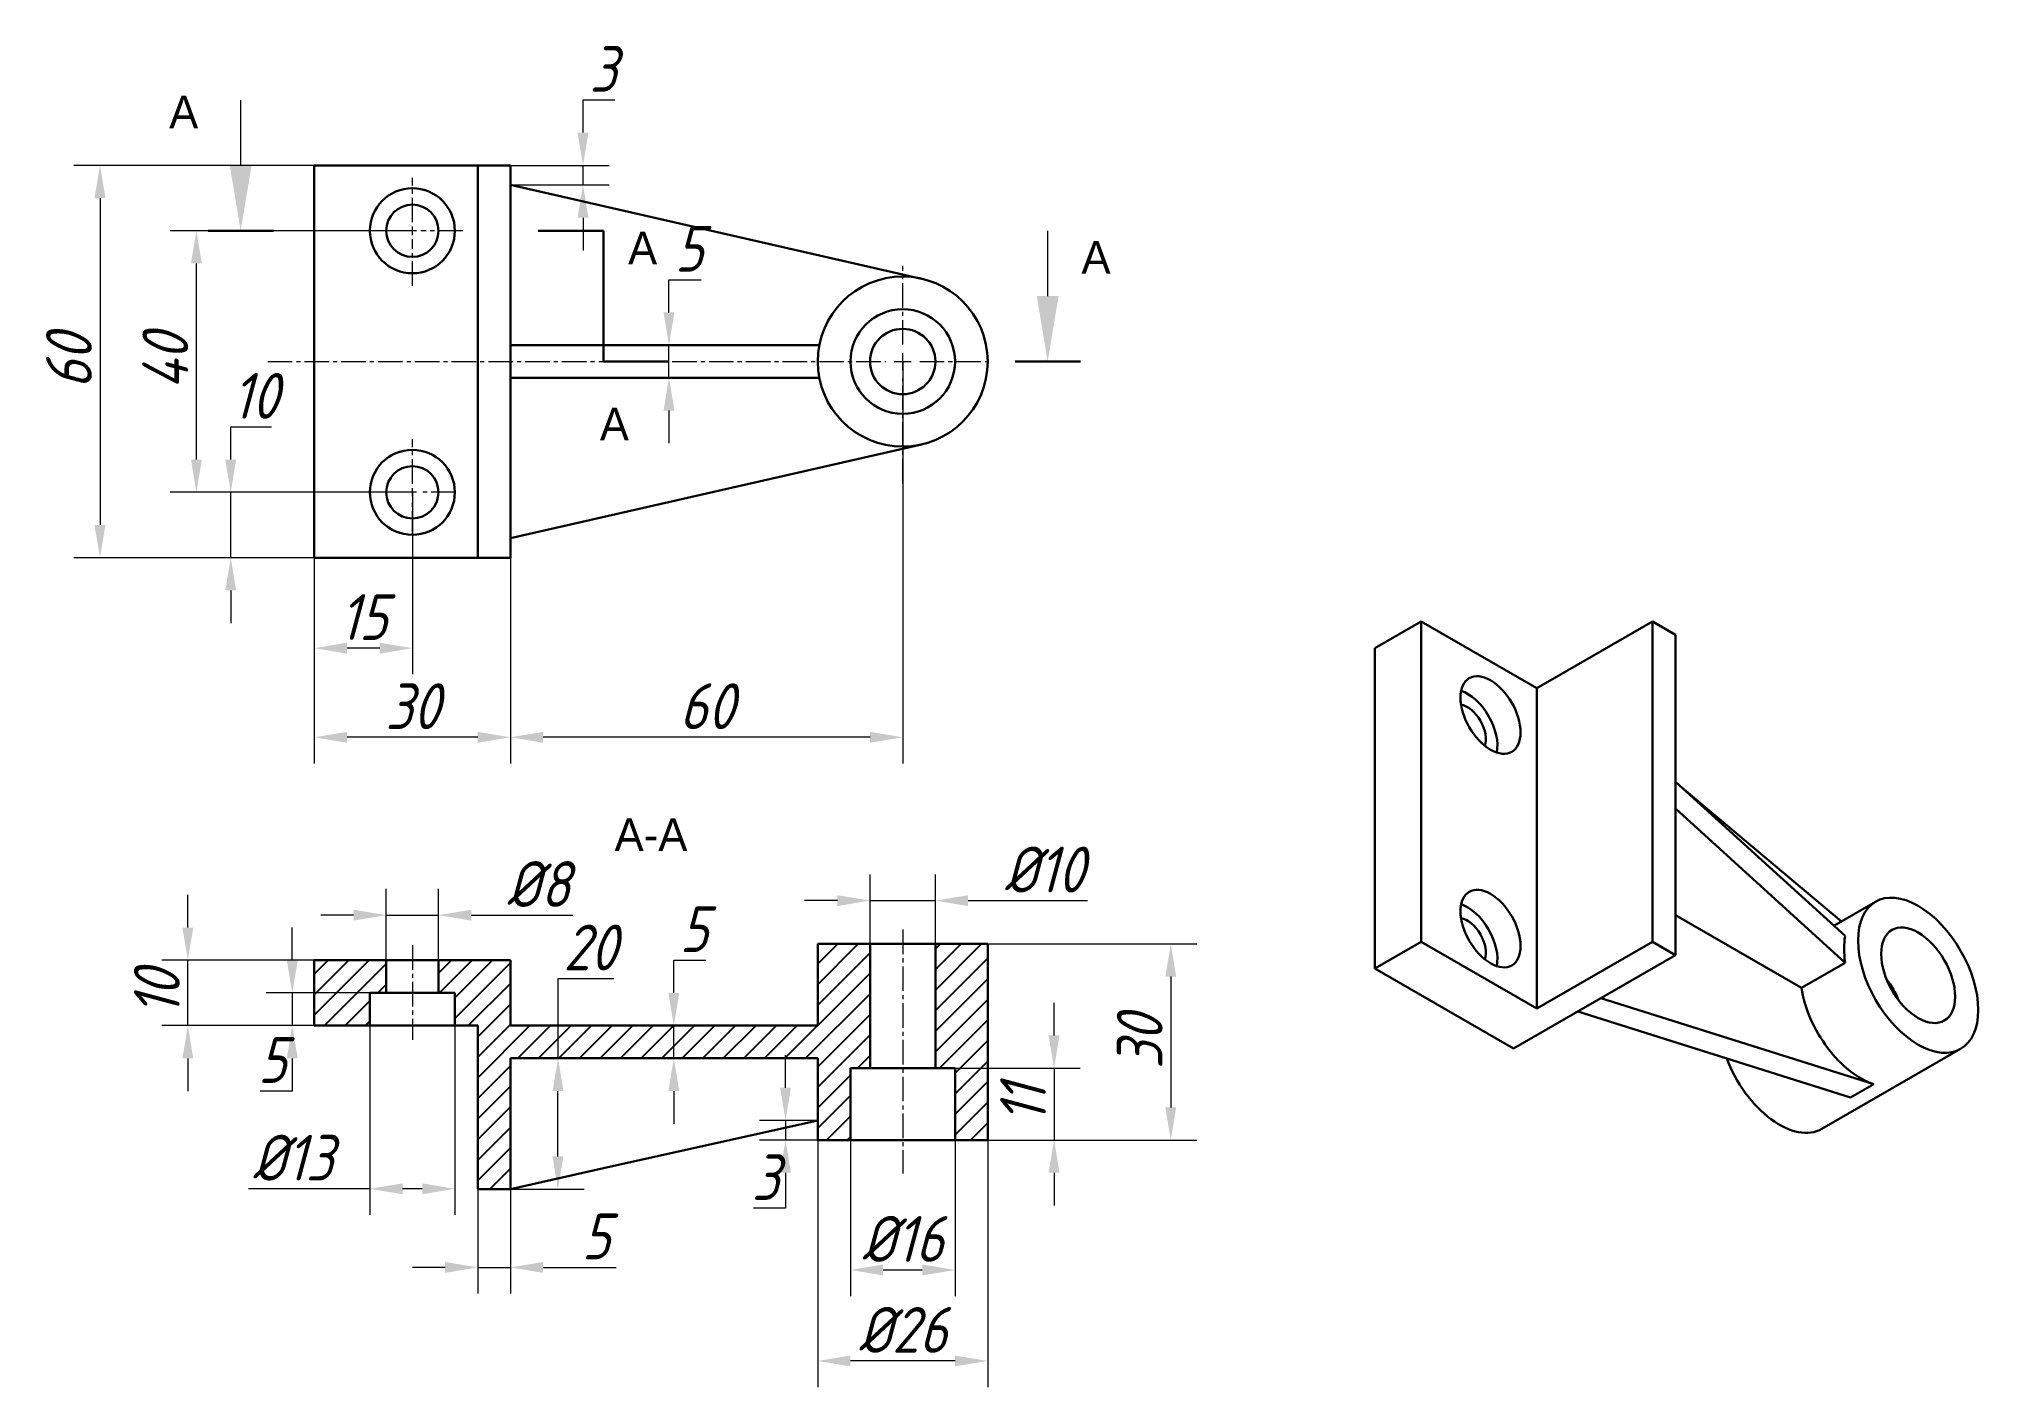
# Model space of a CAD drawing. Header units: millimetres. Extents: x 47 to 344, y 123 to 329.
import ezdxf

# ---------------------------------------------------------------- set-up
doc = ezdxf.new("R2010")
doc.units = ezdxf.units.MM
doc.linetypes.add('CENTER', pattern=[50.8, 31.75, -6.35, 6.35, -6.35])
doc.linetypes.add('CENTER2', pattern=[1.125, 0.75, -0.125, 0.125, -0.125])
for name, color, linetype, lineweight in [('MD_Annotation', 7, 'Continuous', 15), ('MD_可见', 2, 'Continuous', 30), ('图层1', 1, 'CENTER', 15), ('图层2', 3, 'Continuous', 15)]:
    doc.layers.add(name, color=color, linetype=linetype, lineweight=lineweight)
doc.styles.add('GB3.5', font='gbeitc.shx', dxfattribs={"bigfont": 'gbcbig.shx'})
doc.dimstyles.new('参数化', dxfattribs={"dimscale": 2, "dimtxt": 3.5, "dimasz": 2.5, "dimexe": 2, "dimexo": 0, "dimtad": 1, "dimtoh": 1, "dimdec": 3, "dimdsep": 46, "dimtxsty": 'GB3.5', "dimcen": 2.5, "dimclrd": 3, "dimclre": 3, "dimclrt": 256, "dimadec": 3, "dimazin": 2, "dimtfac": 1, "dimtdec": 3, "dimtmove": 0, "dimatfit": 3, "dimfxl": 0, "dimlwd": 15, "dimlwe": 15, "dimarcsym": 0})

# ---------------------------------------------------------------- blocks, each defined once
blk = doc.blocks.new('CustomObjectsInViewport3_0')
at = {"layer": 'MD_可见', "extrusion": (0, 1, 0)}
for p, q in [((113.63, 331.15), (88.63, 331.15)), ((88.63, 331.15), (88.63, 271.15)), ((113.63, 331.15), (113.63, 271.15)), ((118.63, 331.15), (113.63, 331.15)), ((118.63, 303.65), (118.63, 331.15)), ((181.52, 313.82), (118.63, 328.15)), ((118.63, 303.65), (165.87, 303.65)), ((118.63, 298.65), (118.63, 303.65)), ((165.87, 298.65), (118.63, 298.65)), ((118.63, 271.15), (118.63, 298.65)), ((118.63, 274.15), (181.52, 288.47)), ((88.63, 271.15), (113.63, 271.15)), ((113.63, 271.15), (118.63, 271.15))]:
    blk.add_line(p, q, dxfattribs=at)
at = {"layer": 'MD_可见', "extrusion": (1.22465e-16, 0, -1)}
for centre, radius in [((-103.63, 321.15), 6.5), ((-178.63, 301.15), 8), ((-103.63, 281.15), 6.5)]:
    blk.add_circle(centre, radius, dxfattribs=at)
at = {"layer": 'MD_可见'}
for centre, radius in [((103.63, 321.15), 4), ((178.63, 301.15), 13), ((178.63, 301.15), 5), ((103.63, 281.15), 4)]:
    blk.add_circle(centre, radius, dxfattribs=at)
blk = doc.blocks.new('CustomObjectsInViewport21_0')
at = {"layer": 'MD_可见', "extrusion": (-5.55112e-17, 0.816497, -0.57735)}
for p, q in [((257.93, 239.99), (250.86, 235.9)), ((275.61, 229.78), (257.93, 239.99)), ((257.93, 239.99), (257.93, 191)), ((275.61, 229.78), (293.29, 239.99)), ((293.29, 239.99), (293.29, 191)), ((296.82, 237.94), (293.29, 239.99)), ((250.86, 186.91), (250.86, 235.9)), ((296.82, 215.49), (296.82, 237.94)), ((275.61, 180.79), (275.61, 229.78)), ((296.82, 215.49), (322.77, 191.9)), ((296.82, 211.41), (296.82, 215.49)), ((322.2, 194.12), (297.48, 214.89)), ((322.77, 187.81), (296.82, 211.41)), ((296.82, 188.95), (296.82, 211.41)), ((321.05, 193.46), (327.45, 197.15)), ((316.09, 183.96), (296.82, 195.08)), ((257.93, 191), (250.86, 186.91)), ((257.93, 191), (275.61, 180.79)), ((275.61, 180.79), (293.29, 191)), ((293.29, 191), (296.82, 188.95)), ((272.07, 174.67), (296.82, 188.95)), ((322.77, 187.81), (316.09, 183.96)), ((272.07, 174.67), (250.86, 186.91)), ((285.43, 182.38), (327.15, 169.26)), ((281.89, 180.33), (323.61, 167.22)), ((319.23, 162.39), (340.45, 174.63)), ((323.61, 167.22), (327.15, 169.26))]:
    blk.add_line(p, q, dxfattribs=at)
at = {"layer": 'MD_可见', "extrusion": (8.63607e-16, 1.14011e-16, -1)}
for centre in [(268.54, 225.7), (268.54, 193.04)]:
    blk.add_ellipse(centre, major_axis=(-3.25, 5.63), ratio=0.57735, start_param=-0.785398, end_param=5.497787, dxfattribs=at)
at = {"layer": 'MD_可见', "extrusion": (6.63874e-16, 1.26893e-16, -1)}
blk.add_ellipse((265, 223.66), major_axis=(-3.25, 5.63), ratio=0.57735, start_param=0.575111, end_param=2.566481, dxfattribs=at)
at = {"layer": 'MD_可见'}
for centre, major_axis, ratio, start_param, end_param in [((265, 223.66), (-2, 3.46), 0.57735, 3.574867, 5.849911), ((333.95, 185.89), (-6.5, 11.26), 0.57735, -2.356194, 3.926991), ((265, 191), (-2, 3.46), 0.57735, 3.574867, 5.849911), ((329.77, 183.48), (-4.68, 12.27), 0.439268, 0.662322, 1.049348), ((312.73, 173.65), (-6.5, 11.26), 0.57735, 1.28902, 3.141593)]:
    blk.add_ellipse(centre, major_axis=major_axis, ratio=ratio, start_param=start_param, end_param=end_param, dxfattribs=at)
at = {"layer": 'MD_可见', "extrusion": (5.992e-16, -3.86442e-17, -1)}
blk.add_ellipse((265, 191), major_axis=(-3.25, 5.63), ratio=0.57735, start_param=0.575111, end_param=2.566481, dxfattribs=at)
at = {"layer": 'MD_可见', "extrusion": (8.11815e-16, 1.48208e-16, -1)}
blk.add_ellipse((333.95, 185.89), major_axis=(-4, 6.93), ratio=0.57735, start_param=-0.785398, end_param=5.497787, dxfattribs=at)
at = {"layer": 'MD_可见', "extrusion": (8.80207e-16, 2.51793e-16, -1)}
blk.add_ellipse((326.17, 181.4), major_axis=(-4, 6.93), ratio=0.57735, start_param=1.334757, end_param=1.806836, dxfattribs=at)
at = {"layer": 'MD_可见', "extrusion": (8.59889e-16, 1.75963e-16, -1)}
blk.add_ellipse((325.11, 180.79), major_axis=(-6.5, 11.26), ratio=0.57735, start_param=3.703029, end_param=5.304274, dxfattribs=at)
blk = doc.blocks.new('*U5')
at = {"layer": '图层1', "color": 0, "linetype": 'CENTER2', "ltscale": 5, "transparency": 16777216}
for p, q in [((0, 2.6), (0, 14.62)), ((-97.12, 0), (-2.6, 0)), ((2.6, 0), (13.12, 0)), ((0, -18.65), (0, -2.6))]:
    blk.add_line(p, q, dxfattribs=at)
at = {"layer": '图层1', "color": 0, "linetype": 'Continuous', "ltscale": 5, "transparency": 16777216}
for p, q in [((-1.3, 0), (1.3, 0)), ((0, -1.3), (0, 1.3))]:
    blk.add_line(p, q, dxfattribs=at)
blk = doc.blocks.new('*U6')
at = {"layer": '图层1', "color": 0, "linetype": 'CENTER2', "ltscale": 5, "transparency": 16777216}
for p, q in [((0, 1.3), (0, 8.12)), ((-7.74, 0), (-1.3, 0)), ((1.3, 0), (8.35, 0)), ((0, -8.41), (0, -1.3))]:
    blk.add_line(p, q, dxfattribs=at)
at = {"layer": '图层1', "color": 0, "linetype": 'Continuous', "ltscale": 5, "transparency": 16777216}
for p, q in [((-0.65, 0), (0.65, 0)), ((0, -0.65), (0, 0.65))]:
    blk.add_line(p, q, dxfattribs=at)
blk = doc.blocks.new('*U7')
at = {"layer": '图层1', "color": 0, "linetype": 'CENTER2', "ltscale": 5, "transparency": 16777216}
for p, q in [((0, 1.3), (0, 8.12)), ((-6.62, 0), (-1.3, 0)), ((1.3, 0), (6.62, 0)), ((0, -6.62), (0, -1.3))]:
    blk.add_line(p, q, dxfattribs=at)
at = {"layer": '图层1', "color": 0, "linetype": 'Continuous', "ltscale": 5, "transparency": 16777216}
for p, q in [((-0.65, 0), (0.65, 0)), ((0, -0.65), (0, 0.65))]:
    blk.add_line(p, q, dxfattribs=at)
blk = doc.blocks.new('*U8')
at = {"layer": '图层1', "color": 0, "linetype": 'CENTER2', "ltscale": 5, "transparency": 16777216}
blk.add_line((0, 11.68), (0, -25.61), dxfattribs=at)
blk = doc.blocks.new('*U9')
at = {"layer": '图层1', "color": 0, "linetype": 'CENTER2', "ltscale": 5, "transparency": 16777216}
blk.add_line((0, 9.8), (0, -4.68), dxfattribs=at)
blk = doc.blocks.new('*D10')
at = {"layer": 'Defpoints', "color": 0, "transparency": 16777216}
for p in [(170.63, 160.69), (186.63, 160.69), (186.63, 140.82)]:
    blk.add_point(p, dxfattribs=at)
at = {"layer": '图层2', "color": 3, "linetype": 'Continuous', "lineweight": 15, "transparency": 16777216}
for p, q in [((170.63, 160.69), (170.63, 136.82)), ((186.63, 160.69), (186.63, 136.82)), ((175.63, 140.82), (181.63, 140.82))]:
    blk.add_line(p, q, dxfattribs=at)
at = {"layer": '图层2', "color": 3, "transparency": 16777216}
for points in [[(175.63, 141.66), (175.63, 139.99), (170.63, 140.82)], [(181.63, 141.66), (181.63, 139.99), (186.63, 140.82)]]:
    blk.add_solid(points, dxfattribs=at)
at = {"layer": '图层2', "transparency": 16777216, "insert": (178.63, 145.57), "char_height": 7, "attachment_point": 5, "style": 'GB3.5'}
blk.add_mtext('%%C16', dxfattribs=at)
blk = doc.blocks.new('*D12')
at = {"layer": 'Defpoints', "color": 0, "transparency": 16777216}
for p in [(97.13, 178.19), (110.13, 178.19), (110.13, 153.24)]:
    blk.add_point(p, dxfattribs=at)
at = {"layer": '图层2', "color": 3, "linetype": 'Continuous', "lineweight": 15, "transparency": 16777216}
for p, q in [((97.13, 178.19), (97.13, 149.24)), ((110.13, 178.19), (110.13, 149.24)), ((97.13, 153.24), (78.55, 153.24)), ((105.13, 153.24), (102.13, 153.24))]:
    blk.add_line(p, q, dxfattribs=at)
at = {"layer": '图层2', "color": 3, "transparency": 16777216}
for points in [[(102.13, 154.07), (102.13, 152.4), (97.13, 153.24)], [(105.13, 154.07), (105.13, 152.4), (110.13, 153.24)]]:
    blk.add_solid(points, dxfattribs=at)
at = {"layer": '图层2', "transparency": 16777216, "insert": (85.34, 157.99), "char_height": 7, "attachment_point": 5, "style": 'GB3.5'}
blk.add_mtext('%%C13', dxfattribs=at)
blk = doc.blocks.new('*D13')
at = {"layer": 'Defpoints', "color": 0, "transparency": 16777216}
for p in [(183.63, 197.31), (173.63, 190.69), (183.63, 190.69)]:
    blk.add_point(p, dxfattribs=at)
at = {"layer": '图层2', "color": 3, "linetype": 'Continuous', "lineweight": 15, "transparency": 16777216}
for p, q in [((173.63, 190.69), (173.63, 201.31)), ((183.63, 190.69), (183.63, 201.31)), ((168.63, 197.31), (163.63, 197.31)), ((173.63, 197.31), (183.63, 197.31)), ((188.63, 197.31), (206.92, 197.31))]:
    blk.add_line(p, q, dxfattribs=at)
at = {"layer": '图层2', "color": 3, "transparency": 16777216}
for points in [[(168.63, 198.14), (168.63, 196.48), (173.63, 197.31)], [(188.63, 198.14), (188.63, 196.48), (183.63, 197.31)]]:
    blk.add_solid(points, dxfattribs=at)
at = {"layer": '图层2', "transparency": 16777216, "insert": (200.28, 202.06), "char_height": 7, "attachment_point": 5, "style": 'GB3.5'}
blk.add_mtext('%%C10', dxfattribs=at)
blk = doc.blocks.new('*D14')
at = {"layer": 'Defpoints', "color": 0, "transparency": 16777216}
for p in [(99.63, 195.09), (99.63, 188.19), (107.63, 188.19)]:
    blk.add_point(p, dxfattribs=at)
at = {"layer": '图层2', "color": 3, "linetype": 'Continuous', "lineweight": 15, "transparency": 16777216}
for p, q in [((99.63, 188.19), (99.63, 199.09)), ((107.63, 188.19), (107.63, 199.09)), ((94.63, 195.09), (89.63, 195.09)), ((99.63, 195.09), (107.63, 195.09)), ((112.63, 195.09), (128.15, 195.09))]:
    blk.add_line(p, q, dxfattribs=at)
at = {"layer": '图层2', "color": 3, "transparency": 16777216}
for points in [[(94.63, 195.92), (94.63, 194.26), (99.63, 195.09)], [(112.63, 195.92), (112.63, 194.26), (107.63, 195.09)]]:
    blk.add_solid(points, dxfattribs=at)
at = {"layer": '图层2', "transparency": 16777216, "insert": (122.89, 199.84), "char_height": 7, "attachment_point": 5, "style": 'GB3.5'}
blk.add_mtext('%%C8', dxfattribs=at)
blk = doc.blocks.new('*D15')
at = {"layer": 'Defpoints', "color": 0, "transparency": 16777216}
for p in [(186.63, 171.69), (186.63, 160.69), (201.78, 160.69)]:
    blk.add_point(p, dxfattribs=at)
at = {"layer": '图层2', "color": 3, "linetype": 'Continuous', "lineweight": 15, "transparency": 16777216}
for p, q in [((201.78, 176.69), (201.78, 181.69)), ((186.63, 171.69), (205.78, 171.69)), ((201.78, 171.69), (201.78, 160.69)), ((186.63, 160.69), (205.78, 160.69)), ((201.78, 155.69), (201.78, 150.69))]:
    blk.add_line(p, q, dxfattribs=at)
at = {"layer": '图层2', "color": 3, "transparency": 16777216}
for points in [[(200.94, 176.69), (202.61, 176.69), (201.78, 171.69)], [(200.94, 155.69), (202.61, 155.69), (201.78, 160.69)]]:
    blk.add_solid(points, dxfattribs=at)
at = {"layer": '图层2', "transparency": 16777216, "insert": (197.03, 166.19), "char_height": 7, "attachment_point": 5, "rotation": 90, "style": 'GB3.5'}
blk.add_mtext('11', dxfattribs=at)
blk = doc.blocks.new('*D16')
at = {"layer": 'Defpoints', "color": 0, "transparency": 16777216}
for p in [(191.63, 190.69), (191.63, 160.69), (219.63, 160.69)]:
    blk.add_point(p, dxfattribs=at)
at = {"layer": '图层2', "color": 3, "linetype": 'Continuous', "lineweight": 15, "transparency": 16777216}
for p, q in [((191.63, 190.69), (223.63, 190.69)), ((219.63, 185.69), (219.63, 165.69)), ((191.63, 160.69), (223.63, 160.69))]:
    blk.add_line(p, q, dxfattribs=at)
at = {"layer": '图层2', "color": 3, "transparency": 16777216}
for points in [[(218.8, 185.69), (220.46, 185.69), (219.63, 190.69)], [(218.8, 165.69), (220.46, 165.69), (219.63, 160.69)]]:
    blk.add_solid(points, dxfattribs=at)
at = {"layer": '图层2', "transparency": 16777216, "insert": (214.88, 175.69), "char_height": 7, "attachment_point": 5, "rotation": 90, "style": 'GB3.5'}
blk.add_mtext('30', dxfattribs=at)
blk = doc.blocks.new('*D17')
at = {"layer": 'Defpoints', "color": 0, "transparency": 16777216}
for p in [(69.29, 188.19), (88.63, 188.19), (88.63, 178.19)]:
    blk.add_point(p, dxfattribs=at)
at = {"layer": '图层2', "color": 3, "linetype": 'Continuous', "lineweight": 15, "transparency": 16777216}
for p, q in [((69.29, 193.19), (69.29, 198.19)), ((88.63, 188.19), (65.29, 188.19)), ((69.29, 178.19), (69.29, 188.19)), ((88.63, 178.19), (65.29, 178.19)), ((69.29, 173.19), (69.29, 168.19))]:
    blk.add_line(p, q, dxfattribs=at)
at = {"layer": '图层2', "color": 3, "transparency": 16777216}
for points in [[(68.46, 193.19), (70.12, 193.19), (69.29, 188.19)], [(68.46, 173.19), (70.12, 173.19), (69.29, 178.19)]]:
    blk.add_solid(points, dxfattribs=at)
at = {"layer": '图层2', "transparency": 16777216, "insert": (64.54, 183.19), "char_height": 7, "attachment_point": 5, "rotation": 90, "style": 'GB3.5'}
blk.add_mtext('10', dxfattribs=at)
blk = doc.blocks.new('*D18')
at = {"layer": 'Defpoints', "color": 0, "transparency": 16777216}
for p in [(97.13, 183.19), (85.26, 178.19), (97.13, 178.19)]:
    blk.add_point(p, dxfattribs=at)
at = {"layer": '图层2', "color": 3, "linetype": 'Continuous', "lineweight": 15, "transparency": 16777216}
for p, q in [((85.26, 188.19), (85.26, 193.19)), ((97.13, 183.19), (81.26, 183.19)), ((85.26, 183.19), (85.26, 178.19)), ((97.13, 178.19), (81.26, 178.19)), ((85.26, 173.19), (85.26, 168.19)), ((85.26, 168.19), (80.37, 168.19))]:
    blk.add_line(p, q, dxfattribs=at)
at = {"layer": '图层2', "color": 3, "transparency": 16777216}
for points in [[(84.43, 188.19), (86.09, 188.19), (85.26, 183.19)], [(84.43, 173.19), (86.09, 173.19), (85.26, 178.19)]]:
    blk.add_solid(points, dxfattribs=at)
at = {"layer": '图层2', "transparency": 16777216, "insert": (82.19, 172.94), "char_height": 7, "attachment_point": 5, "style": 'GB3.5'}
blk.add_mtext('5', dxfattribs=at)
blk = doc.blocks.new('*D19')
at = {"layer": 'Defpoints', "color": 0, "transparency": 16777216}
for p in [(160.71, 163.69), (165.63, 163.69), (165.63, 160.69)]:
    blk.add_point(p, dxfattribs=at)
at = {"layer": '图层2', "color": 3, "linetype": 'Continuous', "lineweight": 15, "transparency": 16777216}
for p, q in [((160.71, 168.69), (160.71, 173.69)), ((165.63, 163.69), (156.71, 163.69)), ((160.71, 163.69), (160.71, 160.69)), ((165.63, 160.69), (156.71, 160.69)), ((160.71, 155.69), (160.71, 150.26)), ((160.71, 150.26), (155.82, 150.26))]:
    blk.add_line(p, q, dxfattribs=at)
at = {"layer": '图层2', "color": 3, "transparency": 16777216}
for points in [[(159.88, 168.69), (161.54, 168.69), (160.71, 163.69)], [(159.88, 155.69), (161.54, 155.69), (160.71, 160.69)]]:
    blk.add_solid(points, dxfattribs=at)
at = {"layer": '图层2', "transparency": 16777216, "insert": (157.64, 155.01), "char_height": 7, "attachment_point": 5, "style": 'GB3.5'}
blk.add_mtext('3', dxfattribs=at)
blk = doc.blocks.new('*D20')
at = {"layer": 'Defpoints', "color": 0, "transparency": 16777216}
for p in [(137.33, 178.19), (137.33, 173.19), (143.62, 173.19)]:
    blk.add_point(p, dxfattribs=at)
at = {"layer": '图层2', "color": 3, "linetype": 'Continuous', "lineweight": 15, "transparency": 16777216}
for p, q in [((143.62, 183.19), (143.62, 188.19)), ((143.62, 188.19), (148.51, 188.19)), ((137.33, 178.19), (147.62, 178.19)), ((143.62, 173.19), (143.62, 178.19)), ((137.33, 173.19), (147.62, 173.19)), ((143.62, 168.19), (143.62, 163.19))]:
    blk.add_line(p, q, dxfattribs=at)
at = {"layer": '图层2', "color": 3, "transparency": 16777216}
for points in [[(142.79, 183.19), (144.45, 183.19), (143.62, 178.19)], [(142.79, 168.19), (144.45, 168.19), (143.62, 173.19)]]:
    blk.add_solid(points, dxfattribs=at)
at = {"layer": '图层2', "transparency": 16777216, "insert": (146.69, 192.94), "char_height": 7, "attachment_point": 5, "style": 'GB3.5'}
blk.add_mtext('5', dxfattribs=at)
blk = doc.blocks.new('*D21')
at = {"layer": 'Defpoints', "color": 0, "transparency": 16777216}
for p in [(118.63, 173.19), (118.62, 153.19), (125.89, 153.19)]:
    blk.add_point(p, dxfattribs=at)
at = {"layer": '图层2', "color": 3, "linetype": 'Continuous', "lineweight": 15, "transparency": 16777216}
for p, q in [((125.91, 173.19), (125.91, 185.39)), ((125.91, 185.39), (134.45, 185.39)), ((118.63, 173.19), (129.91, 173.19)), ((125.9, 158.19), (125.9, 168.19)), ((118.62, 153.19), (129.89, 153.19))]:
    blk.add_line(p, q, dxfattribs=at)
at = {"layer": '图层2', "color": 3, "transparency": 16777216}
for points in [[(125.07, 168.19), (126.74, 168.19), (125.91, 173.19)], [(125.06, 158.19), (126.73, 158.19), (125.89, 153.19)]]:
    blk.add_solid(points, dxfattribs=at)
at = {"layer": '图层2', "transparency": 16777216, "insert": (130.81, 190.14), "char_height": 7, "attachment_point": 5, "style": 'GB3.5'}
blk.add_mtext('20', dxfattribs=at)
blk = doc.blocks.new('*D22')
at = {"layer": 'Defpoints', "color": 0, "transparency": 16777216}
for p in [(113.63, 153.19), (118.63, 153.19), (118.63, 141.21)]:
    blk.add_point(p, dxfattribs=at)
at = {"layer": '图层2', "color": 3, "linetype": 'Continuous', "lineweight": 15, "transparency": 16777216}
for p, q in [((113.63, 153.19), (113.63, 137.21)), ((118.63, 153.19), (118.63, 137.21)), ((108.63, 141.21), (103.63, 141.21)), ((113.63, 141.21), (118.63, 141.21)), ((123.63, 141.21), (134.78, 141.21))]:
    blk.add_line(p, q, dxfattribs=at)
at = {"layer": '图层2', "color": 3, "transparency": 16777216}
for points in [[(108.63, 142.05), (108.63, 140.38), (113.63, 141.21)], [(123.63, 142.05), (123.63, 140.38), (118.63, 141.21)]]:
    blk.add_solid(points, dxfattribs=at)
at = {"layer": '图层2', "transparency": 16777216, "insert": (131.7, 145.96), "char_height": 7, "attachment_point": 5, "style": 'GB3.5'}
blk.add_mtext('5', dxfattribs=at)
blk = doc.blocks.new('*D23')
at = {"layer": 'Defpoints', "color": 0, "transparency": 16777216}
for p in [(88.63, 249.76), (118.63, 249.76), (88.63, 222.29)]:
    blk.add_point(p, dxfattribs=at)
at = {"layer": '图层2', "color": 3, "linetype": 'Continuous', "lineweight": 15, "transparency": 16777216}
for p, q in [((88.63, 249.76), (88.63, 218.29)), ((118.63, 249.76), (118.63, 218.29)), ((113.63, 222.29), (93.63, 222.29))]:
    blk.add_line(p, q, dxfattribs=at)
at = {"layer": '图层2', "color": 3, "transparency": 16777216}
for points in [[(93.63, 223.12), (93.63, 221.45), (88.63, 222.29)], [(113.63, 223.12), (113.63, 221.45), (118.63, 222.29)]]:
    blk.add_solid(points, dxfattribs=at)
at = {"layer": '图层2', "transparency": 16777216, "insert": (103.63, 227.04), "char_height": 7, "attachment_point": 5, "style": 'GB3.5'}
blk.add_mtext('30', dxfattribs=at)
blk = doc.blocks.new('*D24')
at = {"layer": 'Defpoints', "color": 0, "transparency": 16777216}
for p in [(88.63, 309.76), (55.85, 249.76), (88.63, 249.76)]:
    blk.add_point(p, dxfattribs=at)
at = {"layer": '图层2', "color": 3, "linetype": 'Continuous', "lineweight": 15, "transparency": 16777216}
for p, q in [((88.63, 309.76), (51.85, 309.76)), ((55.85, 304.76), (55.85, 254.76)), ((88.63, 249.76), (51.85, 249.76))]:
    blk.add_line(p, q, dxfattribs=at)
at = {"layer": '图层2', "color": 3, "transparency": 16777216}
for points in [[(55.01, 304.76), (56.68, 304.76), (55.85, 309.76)], [(55.01, 254.76), (56.68, 254.76), (55.85, 249.76)]]:
    blk.add_solid(points, dxfattribs=at)
at = {"layer": '图层2', "transparency": 16777216, "insert": (51.1, 279.76), "char_height": 7, "attachment_point": 5, "rotation": 90, "style": 'GB3.5'}
blk.add_mtext('60', dxfattribs=at)
blk = doc.blocks.new('*D25')
at = {"layer": 'Defpoints', "color": 0, "transparency": 16777216}
for p in [(70.59, 299.76), (103.63, 299.76), (103.63, 259.76)]:
    blk.add_point(p, dxfattribs=at)
at = {"layer": '图层2', "color": 3, "linetype": 'Continuous', "lineweight": 15, "transparency": 16777216}
for p, q in [((103.63, 299.76), (66.59, 299.76)), ((70.59, 264.76), (70.59, 294.76)), ((103.63, 259.76), (66.59, 259.76))]:
    blk.add_line(p, q, dxfattribs=at)
at = {"layer": '图层2', "color": 3, "transparency": 16777216}
for points in [[(69.76, 294.76), (71.43, 294.76), (70.59, 299.76)], [(69.76, 264.76), (71.43, 264.76), (70.59, 259.76)]]:
    blk.add_solid(points, dxfattribs=at)
at = {"layer": '图层2', "transparency": 16777216, "insert": (65.84, 279.76), "char_height": 7, "attachment_point": 5, "rotation": 90, "style": 'GB3.5'}
blk.add_mtext('40', dxfattribs=at)
blk = doc.blocks.new('*D26')
at = {"layer": 'Defpoints', "color": 0, "transparency": 16777216}
for p in [(142.25, 282.26), (142.88, 282.26), (142.25, 277.26)]:
    blk.add_point(p, dxfattribs=at)
at = {"layer": '图层2', "color": 3, "linetype": 'Continuous', "lineweight": 15, "transparency": 16777216}
for p, q in [((142.88, 287.26), (142.88, 292.26)), ((142.88, 292.26), (147.78, 292.26)), ((142.25, 282.26), (146.88, 282.26)), ((142.88, 277.26), (142.88, 282.26)), ((142.25, 277.26), (146.88, 277.26)), ((142.88, 272.26), (142.88, 267.26))]:
    blk.add_line(p, q, dxfattribs=at)
at = {"layer": '图层2', "color": 3, "transparency": 16777216}
for points in [[(142.05, 287.26), (143.71, 287.26), (142.88, 282.26)], [(142.05, 272.26), (143.71, 272.26), (142.88, 277.26)]]:
    blk.add_solid(points, dxfattribs=at)
at = {"layer": '图层2', "transparency": 16777216, "insert": (145.95, 297.01), "char_height": 7, "attachment_point": 5, "style": 'GB3.5'}
blk.add_mtext('5', dxfattribs=at)
blk = doc.blocks.new('*D27')
at = {"layer": 'Defpoints', "color": 0, "transparency": 16777216}
for p in [(178.63, 279.76), (118.63, 249.76), (118.63, 222.29)]:
    blk.add_point(p, dxfattribs=at)
at = {"layer": '图层2', "color": 3, "linetype": 'Continuous', "lineweight": 15, "transparency": 16777216}
for p, q in [((178.63, 279.76), (178.63, 218.29)), ((118.63, 249.76), (118.63, 218.29)), ((173.63, 222.29), (123.63, 222.29))]:
    blk.add_line(p, q, dxfattribs=at)
at = {"layer": '图层2', "color": 3, "transparency": 16777216}
for points in [[(123.63, 223.12), (123.63, 221.45), (118.63, 222.29)], [(173.63, 223.12), (173.63, 221.45), (178.63, 222.29)]]:
    blk.add_solid(points, dxfattribs=at)
at = {"layer": '图层2', "transparency": 16777216, "insert": (148.63, 227.04), "char_height": 7, "attachment_point": 5, "style": 'GB3.5'}
blk.add_mtext('60', dxfattribs=at)
blk = doc.blocks.new('*D28')
at = {"layer": 'Defpoints', "color": 0, "transparency": 16777216}
for p in [(103.63, 259.76), (88.63, 249.76), (88.63, 235.92)]:
    blk.add_point(p, dxfattribs=at)
at = {"layer": '图层2', "color": 3, "linetype": 'Continuous', "lineweight": 15, "transparency": 16777216}
for p, q in [((103.63, 259.76), (103.63, 231.92)), ((88.63, 249.76), (88.63, 231.92)), ((98.63, 235.92), (93.63, 235.92))]:
    blk.add_line(p, q, dxfattribs=at)
at = {"layer": '图层2', "color": 3, "transparency": 16777216}
for points in [[(93.63, 236.75), (93.63, 235.08), (88.63, 235.92)], [(98.63, 236.75), (98.63, 235.08), (103.63, 235.92)]]:
    blk.add_solid(points, dxfattribs=at)
at = {"layer": '图层2', "transparency": 16777216, "insert": (96.13, 240.67), "char_height": 7, "attachment_point": 5, "style": 'GB3.5'}
blk.add_mtext('15', dxfattribs=at)
blk = doc.blocks.new('*D29')
at = {"layer": 'Defpoints', "color": 0, "transparency": 16777216}
for p in [(103.63, 259.76), (75.85, 249.76), (88.63, 249.76)]:
    blk.add_point(p, dxfattribs=at)
at = {"layer": '图层2', "color": 3, "linetype": 'Continuous', "lineweight": 15, "transparency": 16777216}
for p, q in [((75.85, 264.76), (75.85, 269.76)), ((75.85, 269.76), (82.06, 269.76)), ((103.63, 259.76), (71.85, 259.76)), ((75.85, 249.76), (75.85, 259.76)), ((88.63, 249.76), (71.85, 249.76)), ((75.85, 244.76), (75.85, 239.76))]:
    blk.add_line(p, q, dxfattribs=at)
at = {"layer": '图层2', "color": 3, "transparency": 16777216}
for points in [[(75.01, 264.76), (76.68, 264.76), (75.85, 259.76)], [(75.01, 244.76), (76.68, 244.76), (75.85, 249.76)]]:
    blk.add_solid(points, dxfattribs=at)
at = {"layer": '图层2', "transparency": 16777216, "insert": (79.58, 274.51), "char_height": 7, "attachment_point": 5, "style": 'GB3.5'}
blk.add_mtext('10', dxfattribs=at)
blk = doc.blocks.new('*D30')
at = {"layer": 'Defpoints', "color": 0, "transparency": 16777216}
for p in [(165.63, 160.69), (191.63, 160.69), (165.63, 126.91)]:
    blk.add_point(p, dxfattribs=at)
at = {"layer": '图层2', "color": 3, "linetype": 'Continuous', "lineweight": 15, "transparency": 16777216}
for p, q in [((165.63, 160.69), (165.63, 122.91)), ((191.63, 160.69), (191.63, 122.91)), ((186.63, 126.91), (170.63, 126.91))]:
    blk.add_line(p, q, dxfattribs=at)
at = {"layer": '图层2', "color": 3, "transparency": 16777216}
for points in [[(170.63, 127.74), (170.63, 126.08), (165.63, 126.91)], [(186.63, 127.74), (186.63, 126.08), (191.63, 126.91)]]:
    blk.add_solid(points, dxfattribs=at)
at = {"layer": '图层2', "transparency": 16777216, "insert": (178.63, 131.66), "char_height": 7, "attachment_point": 5, "style": 'GB3.5'}
blk.add_mtext('%%C26', dxfattribs=at)
blk = doc.blocks.new('*D31')
at = {"layer": 'Defpoints', "color": 0, "transparency": 16777216}
for p in [(118.63, 309.76), (118.63, 306.76), (129.73, 306.76)]:
    blk.add_point(p, dxfattribs=at)
at = {"layer": '图层2', "color": 3, "linetype": 'Continuous', "lineweight": 15, "transparency": 16777216}
for p, q in [((129.73, 314.76), (129.73, 319.76)), ((129.73, 319.76), (134.62, 319.76)), ((118.63, 309.76), (133.73, 309.76)), ((129.73, 306.76), (129.73, 309.76)), ((118.63, 306.76), (133.73, 306.76)), ((129.73, 301.76), (129.73, 296.76))]:
    blk.add_line(p, q, dxfattribs=at)
at = {"layer": '图层2', "color": 3, "transparency": 16777216}
for points in [[(128.89, 314.76), (130.56, 314.76), (129.73, 309.76)], [(128.89, 301.76), (130.56, 301.76), (129.73, 306.76)]]:
    blk.add_solid(points, dxfattribs=at)
at = {"layer": '图层2', "transparency": 16777216, "insert": (132.8, 324.51), "char_height": 7, "attachment_point": 5, "style": 'GB3.5'}
blk.add_mtext('3', dxfattribs=at)

msp = doc.modelspace()

# ---------------------------------------------------------------- hatches: boundary and pattern name
h = msp.add_hatch()
h.set_pattern_fill('ANSI31', color=256, scale=0.7)
h.paths.add_polyline_path([(118.6292, 173.1924), (165.6292, 173.1924), (165.6292, 163.6924), (165.6292, 160.6924), (170.6292, 160.6924), (170.6292, 171.6924), (173.6292, 171.6924), (173.6292, 190.6924), (165.6292, 190.6924), (165.6292, 178.1924), (132.8779, 178.1924), (118.6292, 178.1924), (118.6292, 188.1924), (107.6292, 188.1924), (107.6292, 183.1924), (110.1292, 183.1924), (110.1292, 178.1924), (113.6292, 178.1924), (113.6292, 153.1924), (118.6292, 153.1924)])
h.paths.add_polyline_path([(191.6292, 190.6924), (183.6292, 190.6924), (183.6292, 171.6924), (186.6292, 171.6924), (186.6292, 160.6924), (191.6292, 160.6924)])
h.paths.add_polyline_path([(99.6292, 188.1924), (88.6292, 188.1924), (88.6292, 178.1924), (97.1292, 178.1924), (97.1292, 183.1924), (99.6292, 183.1924)])

# ---------------------------------------------------------------- linework, layer by layer
at = {"layer": 'MD_Annotation'}
for p, q in [((77.3718, 309.7555), (77.3718, 319.7555)), ((200.8077, 289.7555), (200.8077, 299.7555))]:
    msp.add_line(p, q, dxfattribs=at)
at = {"layer": 'MD_Annotation', "linetype": 'Continuous', "lineweight": 30}
for p, q in [((72.3718, 299.7555), (82.3718, 299.7555)), ((132.8779, 299.7555), (122.8779, 299.7555)), ((132.8779, 299.7555), (132.8779, 289.7555)), ((132.8779, 279.7555), (132.8779, 289.7555)), ((132.8779, 279.7555), (142.8779, 279.7555)), ((205.8077, 279.7555), (195.8077, 279.7555))]:
    msp.add_line(p, q, dxfattribs=at)
at = {"layer": 'MD_Annotation'}
for points in [[(79.0385, 309.7555), (77.3718, 299.7555), (75.7052, 309.7555)], [(202.4744, 289.7555), (200.8077, 279.7555), (199.141, 289.7555)]]:
    msp.add_solid(points, dxfattribs=at)
at = {"layer": 'MD_可见'}
for p, q in [((165.6292, 190.6924), (165.6292, 178.1924)), ((173.6292, 190.6924), (165.6292, 190.6924)), ((173.6292, 171.6924), (173.6292, 190.6924)), ((183.6292, 190.6924), (173.6292, 190.6924)), ((183.6292, 190.6924), (183.6292, 171.6924)), ((191.6292, 190.6924), (183.6292, 190.6924)), ((191.6292, 160.6924), (191.6292, 190.6924)), ((88.6292, 188.1924), (88.6292, 178.1924)), ((99.6292, 188.1924), (88.6292, 188.1924)), ((99.6292, 183.1924), (99.6292, 188.1924)), ((99.6292, 188.1924), (107.6292, 188.1924)), ((107.6292, 188.1924), (107.6292, 183.1924)), ((118.6292, 188.1924), (107.6292, 188.1924)), ((118.6292, 178.1924), (118.6292, 188.1924)), ((97.1292, 183.1924), (99.6292, 183.1924)), ((97.1292, 178.1924), (97.1292, 183.1924)), ((99.6292, 183.1924), (107.6292, 183.1924)), ((107.6292, 183.1924), (110.1292, 183.1924)), ((110.1292, 183.1924), (110.1292, 178.1924)), ((88.6292, 178.1924), (97.1292, 178.1924)), ((110.1292, 178.1924), (97.1292, 178.1924)), ((110.1292, 178.1924), (113.6292, 178.1924)), ((113.6292, 178.1924), (113.6292, 153.1924)), ((132.8779, 178.1924), (118.6292, 178.1924)), ((165.6292, 178.1924), (132.8779, 178.1924)), ((118.6292, 153.1924), (118.6292, 173.1924)), ((118.6292, 173.1924), (165.6292, 173.1924)), ((165.6292, 173.1924), (165.6292, 163.6924)), ((170.6292, 171.6924), (173.6292, 171.6924)), ((170.6292, 160.6924), (170.6292, 171.6924)), ((173.6292, 171.6924), (183.6292, 171.6924)), ((183.6292, 171.6924), (186.6292, 171.6924)), ((186.6292, 171.6924), (186.6292, 160.6924)), ((132.8779, 156.3756), (165.6292, 163.6924)), ((165.6292, 163.6924), (165.6292, 160.6924)), ((165.6292, 160.6924), (170.6292, 160.6924)), ((186.6292, 160.6924), (170.6292, 160.6924)), ((186.6292, 160.6924), (191.6292, 160.6924)), ((118.6292, 153.1924), (132.8779, 156.3756)), ((113.6292, 153.1924), (118.6292, 153.1924))]:
    msp.add_line(p, q, dxfattribs=at)

# ---------------------------------------------------------------- block references
for name, p in [('CustomObjectsInViewport3_0', (0, -21.3935)), ('CustomObjectsInViewport21_0', (0, 0))]:
    msp.add_blockref(name, p, dxfattribs=at)
at = {"layer": '图层1', "linetype": 'CENTER2', "ltscale": 5, "extrusion": (1.22465e-16, 0, -1)}
for name, p in [('*U6', (-103.6292, 299.7555)), ('*U7', (-103.6292, 259.7555))]:
    msp.add_blockref(name, p, dxfattribs=at)
at = {"layer": '图层1', "linetype": 'CENTER2', "ltscale": 5}
for name, p in [('*U5', (178.6292, 279.7555)), ('*U9', (103.6292, 180.6924)), ('*U8', (178.6292, 181.1924))]:
    msp.add_blockref(name, p, dxfattribs=at)

# ---------------------------------------------------------------- texts
at = {"layer": 'MD_Annotation'}
for p in [(66.4251, 315.405), (136.6156, 294.6046), (205.9677, 293.2083), (132.2993, 267.6844)]:
    msp.add_text('A', height=5, dxfattribs=at).set_placement(p)
at = {"layer": 'MD_Annotation', "insert": (140.1292, 204.8886), "char_height": 5, "width": 75, "attachment_point": 8}
msp.add_mtext('A-A', dxfattribs=at)

# ---------------------------------------------------------------- dimensions: what is measured, and where the dimension line sits
at = {"layer": '图层2'}
for base, p1, p2, angle, picture, middle, dimtype in [((129.7274, 306.7555), (118.6292, 309.7555), (118.6292, 306.7555), 90, '*D31', (132.8003, 319.7555), 160), ((142.8794, 282.2555), (142.2505, 277.2555), (142.2505, 282.2555), 90, '*D26', (145.9523, 292.2555), 160), ((75.8472, 249.7555), (103.6292, 259.7555), (88.6292, 249.7555), 90, '*D29', (79.5763, 269.7555), 160), ((69.2884, 188.1924), (88.6292, 178.1924), (88.6292, 188.1924), 90, '*D17', (69.2884, 183.1924), 160), ((143.6184, 173.1924), (137.3322, 178.1924), (137.3322, 173.1924), 90, '*D20', (146.6913, 188.1924), 160), ((125.8944, 153.1885), (118.6292, 173.1924), (118.6184, 153.1924), 269.969074, '*D21', (130.8076, 185.3871), 161), ((85.261, 178.1924), (97.1292, 183.1924), (97.1292, 178.1924), 90, '*D18', (82.1881, 168.1924), 160), ((219.63, 160.6924), (191.6292, 190.6924), (191.6292, 160.6924), 90, '*D16', (219.63, 175.6924), 160), ((160.7111, 163.6924), (165.6292, 160.6924), (165.6292, 163.6924), 90, '*D19', (157.6382, 150.2559), 160)]:
    dim = msp.add_linear_dim(base=base, p1=p1, p2=p2, angle=angle, dimstyle='参数化', dxfattribs=at)
    dim.commit()
    dim.dimension.update_dxf_attribs({"geometry": picture, "text_midpoint": middle, "dimtype": dimtype})
for base, p1, p2, picture, middle in [((55.8478, 249.7555), (88.6292, 309.7555), (88.6292, 249.7555), '*D24', (51.0978, 279.7555)), ((70.5944, 299.7555), (103.6292, 259.7555), (103.6292, 299.7555), '*D25', (65.8444, 279.7555)), ((201.7755, 160.6924), (186.6292, 171.6924), (186.6292, 160.6924), '*D15', (197.0255, 166.1924))]:
    dim = msp.add_linear_dim(base=base, p1=p1, p2=p2, angle=90, dimstyle='参数化', dxfattribs=at)
    dim.commit()
    dim.dimension.update_dxf_attribs({"geometry": picture, "text_midpoint": middle})
for base, p1, p2, picture, middle in [((118.6292, 222.2872), (178.6292, 279.7555), (118.6292, 249.7555), '*D27', (148.6292, 227.0372)), ((88.6292, 235.9153), (103.6292, 259.7555), (88.6292, 249.7555), '*D28', (96.1292, 240.6653)), ((118.6292, 141.214), (113.6292, 153.1924), (118.6292, 153.1924), '*D22', (131.7021, 145.964))]:
    dim = msp.add_linear_dim(base=base, p1=p1, p2=p2, dimstyle='参数化', dxfattribs=at)
    dim.commit()
    dim.dimension.update_dxf_attribs({"geometry": picture, "text_midpoint": middle})
dim = msp.add_linear_dim(base=(88.6292, 222.2872), p1=(118.6292, 249.7555), p2=(88.6292, 249.7555), dimstyle='参数化', dxfattribs=at)
dim.commit()
dim.dimension.update_dxf_attribs({"geometry": '*D23', "text_midpoint": (103.6292, 222.2872), "dimtype": 160})
for base, p1, p2, picture, middle in [((183.6292, 197.31), (173.6292, 190.6924), (183.6292, 190.6924), '*D13', (200.275, 202.06)), ((165.6292, 126.9111), (191.6292, 160.6924), (165.6292, 160.6924), '*D30', (178.6292, 131.6611))]:
    dim = msp.add_linear_dim(base=base, p1=p1, p2=p2, text='%%C<>', dimstyle='参数化', dxfattribs=at)
    dim.commit()
    dim.dimension.update_dxf_attribs({"geometry": picture, "text_midpoint": middle})
for base, p1, p2, picture, middle in [((99.6292, 195.0895), (107.6292, 188.1924), (99.6292, 188.1924), '*D14', (122.8896, 195.0895)), ((110.1292, 153.2356), (97.1292, 178.1924), (110.1292, 178.1924), '*D12', (85.3375, 153.2356)), ((186.6292, 140.8244), (170.6292, 160.6924), (186.6292, 160.6924), '*D10', (178.6292, 140.8244))]:
    dim = msp.add_linear_dim(base=base, p1=p1, p2=p2, text='%%C<>', dimstyle='参数化', dxfattribs=at)
    dim.commit()
    dim.dimension.update_dxf_attribs({"geometry": picture, "text_midpoint": middle, "dimtype": 160})

doc.saveas('drawing.dxf')
